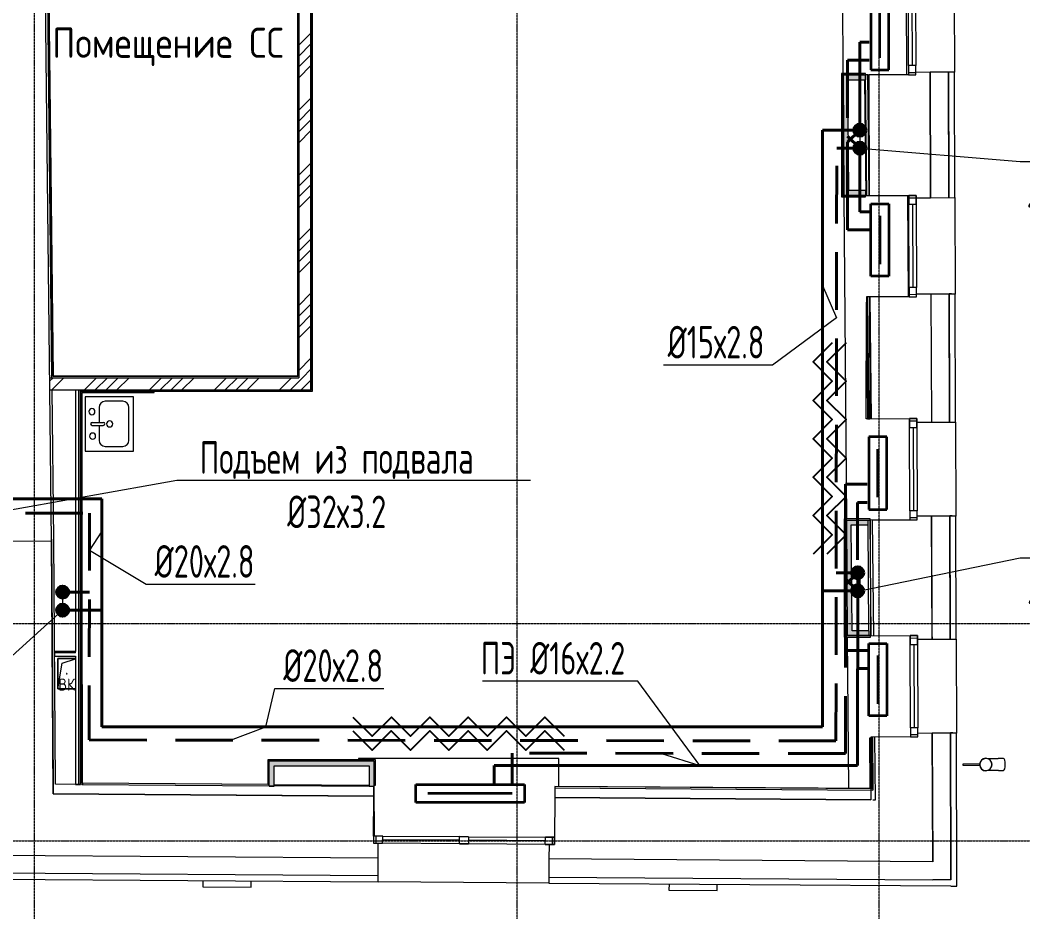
# Model space of a CAD drawing. Header units: millimetres. Extents: x -3929 to 624051, y 52832 to 514950.
# Drawn here: x 214685 to 222996, y 155795 to 163183 of the extents above; entities that cross this region are included whole.
import ezdxf
from ezdxf import colors
from ezdxf.entities.mleader import LeaderData, LeaderLine
from ezdxf.math import Vec2, Vec3

# ---------------------------------------------------------------- set-up
doc = ezdxf.new("R2010")
doc.units = ezdxf.units.MM
for name, pattern in [('ADSK_Линия сетки', [25, 20, -2.5, 0, -2.5]), ('ADSK_Штриховая_ш2 п1', [3, 2, -1]), ('Hidden', [7.14375, 4.7625, -2.38125])]:
    doc.linetypes.add(name, pattern=pattern)
for name, color, linetype, lineweight in [('_ Окна', 7, 'Continuous', 9), ('Аннотация', 7, 'Continuous', 18), ('Марки помещений', 7, 'Continuous', 20), ('Обобщенные модели', 7, 'Continuous', 18), ('ОВ-ИЗОЛЯЦИЯ', 7, 'Continuous', 25), ('ОВ-О-Оборудование', 32, 'Continuous', 35), ('ОВ-ТЕКСТ', 7, 'Continuous', 25), ('Окна', 7, 'Continuous', 9), ('Оси', 253, 'Continuous', 9), ('Перекрытие', 7, 'Continuous', 18), ('Сантехника', 7, 'Continuous', 18), ('Стены внутренние', 7, 'Continuous', 18), ('Стены наружные', 7, 'Continuous', 18), ('Стены несущие', 7, 'Continuous', 30), ('Стены отделка', 7, 'Continuous', 30), ('Стены штриховка', 7, 'Continuous', 9)]:
    doc.layers.add(name, color=color, linetype=linetype, lineweight=lineweight)
doc.layers.add('стояки', color=7, linetype='Continuous')
doc.layers.add('т11.1', color=1, linetype='Continuous', true_color=0xff0000)
doc.layers.add('т21.1', color=5, linetype='Continuous', true_color=0x0000ff)
doc.styles.add('GOST Common_2', font='GOST_Common.ttf', dxfattribs={"width": 0.9, "height": 250})
doc.styles.add('GOST Common_5', font='GOST_Common.ttf', dxfattribs={"width": 0.9, "height": 200})
doc.styles.add('СТИЛЬ', font='simplex.shx', dxfattribs={"width": 0.65})

# ---------------------------------------------------------------- blocks, each defined once
blk = doc.blocks.new('1 этаж')
at = {"layer": 'Стены внутренние', "lineweight": 5}
for points in [[(412288.8, -248444.3), (412290.9, -248444.3), (412283.5, -247486.5), (412243.6, -247486.5), (412250.9, -248444.3), (412287.1, -248444.3)], [(412334.2, -247526.5), (412430.8, -247526.5), (412430.4, -247486.5), (412283.6, -247486.5), (412283.9, -247526.5), (412304.6, -247526.5)], [(412251.2, -248484.3), (412432.1, -248484.3), (412431.9, -248444.3), (412250.9, -248444.3)], [(412278.5, -252091), (412318.5, -252091), (412311.6, -251174.3), (412271.6, -251174.3), (412275.3, -251667.6)], [(412311.9, -251214.3), (412451.9, -251214.3), (412451.6, -251174.3), (412311.6, -251174.3)], [(412278.8, -252131), (412460.1, -252131), (412460.1, -252091), (412278.5, -252091)], [(407529.6, -253375.4), (407529.6, -253171), (407489.6, -253171), (407490.4, -253375.2)], [(407625.7, -253211), (408356.4, -253211), (408356.4, -253171), (407529.6, -253171), (407529.6, -253211)], [(408316.4, -253378.2), (408356.4, -253378.2), (408356.4, -253211), (408316.4, -253211), (408316.4, -253375.2)]]:
    blk.add_hatch(color=253, dxfattribs=at).paths.add_polyline_path(points)
at = {"layer": '_ Окна', "color": 253, "lineweight": 5}
for p, q in [((412814.6, -246721.3), (412816.7, -247409.3)), ((412846.7, -247409.2), (412786.7, -247409.3)), ((412786.7, -247409.3), (412786.9, -247485.3)), ((412786.8, -247465.3), (412846.8, -247465.2)), ((412846.9, -247485.2), (412846.7, -247409.2)), ((412786.9, -247485.3), (412846.9, -247485.2)), ((412789.9, -248484.1), (412849.9, -248483.9)), ((412790.2, -248560.1), (412789.9, -248484.1)), ((412790, -248504.1), (412850, -248503.9)), ((412850.2, -248559.9), (412790.2, -248560.1)), ((412820.2, -248560), (412822.3, -249248)), ((412849.9, -248483.9), (412850.2, -248559.9)), ((412852.3, -249247.9), (412792.3, -249248.1)), ((412792.3, -249248.1), (412792.5, -249324.1)), ((412792.4, -249304.1), (412852.4, -249303.9)), ((412852.5, -249323.9), (412852.3, -249247.9)), ((412792.5, -249324.1), (412852.5, -249323.9)), ((412795.6, -250333.1), (412855.6, -250332.9)), ((412795.8, -250409.1), (412795.6, -250333.1)), ((412795.6, -250353.1), (412855.6, -250352.9)), ((412855.6, -250332.9), (412855.8, -250408.9)), ((412855.8, -250408.9), (412795.8, -250409.1)), ((412825.8, -250409), (412827.9, -251097)), ((412857.9, -251096.9), (412797.9, -251097.1)), ((412797.9, -251097.1), (412798.1, -251173.1)), ((412858.1, -251172.9), (412857.9, -251096.9)), ((412798.1, -251153.1), (412858.1, -251152.9)), ((412798.1, -251173.1), (412858.1, -251172.9)), ((412801, -252130.9), (412861, -252130.7)), ((412801.3, -252206.9), (412801, -252130.9)), ((412861, -252130.7), (412861.3, -252206.7)), ((412801.1, -252150.9), (412861.1, -252150.7)), ((412861.3, -252206.7), (412801.3, -252206.9)), ((412831.3, -252206.8), (412833.4, -252894.8)), ((412863.4, -252894.7), (412803.4, -252894.9)), ((412803.4, -252894.9), (412803.6, -252970.9)), ((412803.5, -252950.9), (412863.5, -252950.7)), ((412863.6, -252970.7), (412863.4, -252894.7)), ((412803.6, -252970.9), (412863.6, -252970.7)), ((408353.2, -253791.2), (408352.8, -253851.2)), ((408429.2, -253791.7), (408353.2, -253791.2)), ((408373.2, -253791.4), (408372.8, -253851.3)), ((408428.8, -253851.7), (408429.2, -253791.7)), ((408352.8, -253851.2), (408428.8, -253851.7)), ((409065, -253826.2), (408429, -253821.7)), ((409064.8, -253856.2), (409065.2, -253796.2)), ((409140.8, -253856.7), (409064.8, -253856.2)), ((409065.2, -253796.2), (409141.2, -253796.7)), ((409141.2, -253796.7), (409140.8, -253856.7)), ((409777, -253831.2), (409141, -253826.7)), ((409776.8, -253861.2), (409777.2, -253801.2)), ((409852.8, -253861.7), (409776.8, -253861.2)), ((409777.2, -253801.2), (409853.2, -253801.7)), ((409833.2, -253801.6), (409832.8, -253861.6)), ((409853.2, -253801.7), (409852.8, -253861.7))]:
    blk.add_line(p, q, dxfattribs=at)
at = {"layer": 'Обобщенные модели', "color": 253, "lineweight": 5}
for p, q in [((405736.5, -252571.7), (405736.5, -252321.7)), ((405736.5, -252321.7), (405884.8, -252321.7)), ((405884.8, -252321.7), (405736.5, -252321.7)), ((405736.5, -252321.7), (405736.5, -252571.7)), ((405736.5, -252571.7), (405774, -252359.2)), ((405774, -252359.2), (405884.8, -252322.3)), ((405884.8, -252571.7), (405736.5, -252571.7)), ((405736.5, -252571.7), (405884.8, -252571.7)), ((413376.1, -253194.5), (413236.9, -253195.5)), ((413236.9, -253195.5), (413237, -253205.5)), ((413237, -253205.5), (413376.2, -253204.5)), ((413439.6, -253149), (413440.9, -253149)), ((413440.9, -253149), (413443.6, -253149)), ((413443.6, -253149), (413446.4, -253148.9)), ((413446.4, -253148.9), (413449.5, -253148.9)), ((413449.5, -253148.9), (413452.8, -253148.9)), ((413452.8, -253148.9), (413456.3, -253148.9)), ((413456.3, -253148.9), (413460, -253148.8)), ((413460, -253148.8), (413463.8, -253148.8)), ((413463.8, -253148.8), (413467.9, -253148.8)), ((413467.9, -253148.8), (413472.1, -253148.7)), ((413472.1, -253148.7), (413476.5, -253148.7)), ((413476.5, -253148.7), (413481, -253148.7)), ((413481, -253148.7), (413485.7, -253148.6)), ((413485.7, -253148.6), (413490.6, -253148.6)), ((413490.6, -253148.6), (413495.6, -253148.6)), ((413495.6, -253148.6), (413500.7, -253148.5)), ((413500.7, -253148.5), (413505.9, -253148.5)), ((413505.9, -253148.5), (413511.2, -253148.4)), ((413511.2, -253148.4), (413516.7, -253148.4)), ((413516.7, -253148.4), (413522.2, -253148.4)), ((413522.2, -253148.4), (413527.9, -253148.3)), ((413527.9, -253148.3), (413530.2, -253148.3)), ((413572.7, -253148), (413530.2, -253148.3)), ((413442.7, -253249), (413440.4, -253249)), ((413445.5, -253248.9), (413442.7, -253249)), ((413448.4, -253248.9), (413445.5, -253248.9)), ((413451.6, -253248.9), (413448.4, -253248.9)), ((413455, -253248.9), (413451.6, -253248.9)), ((413458.6, -253248.8), (413455, -253248.9)), ((413462.3, -253248.8), (413458.6, -253248.8)), ((413466.2, -253248.8), (413462.3, -253248.8)), ((413470.4, -253248.8), (413466.2, -253248.8)), ((413474.7, -253248.7), (413470.4, -253248.8)), ((413479.1, -253248.7), (413474.7, -253248.7)), ((413483.7, -253248.7), (413479.1, -253248.7)), ((413488.5, -253248.6), (413483.7, -253248.7)), ((413493.4, -253248.6), (413488.5, -253248.6)), ((413498.4, -253248.5), (413493.4, -253248.6)), ((413503.6, -253248.5), (413498.4, -253248.5)), ((413508.9, -253248.5), (413503.6, -253248.5)), ((413514.3, -253248.4), (413508.9, -253248.5)), ((413519.8, -253248.4), (413514.3, -253248.4)), ((413525.3, -253248.3), (413519.8, -253248.4)), ((413531, -253248.3), (413525.3, -253248.3)), ((413531, -253248.3), (413573.5, -253248))]:
    blk.add_line(p, q, dxfattribs=at)
for centre, radius, start, end in [((405811.5, -252446.7), 2.5, 0, 180), ((405811.5, -252446.7), 2.5, 180, 0), ((405811.5, -252446.7), 2.5, 60, 165), ((405811.5, -252446.7), 2.5, 195, 270), ((405811.5, -252446.7), 2.5, 300, 0), ((413427, -253199.1), 52, 0.43484, 180.43484), ((413427, -253199.1), 52, 180.43484, 0.43484), ((413427, -253199.1), 50, 0.43484, 180.43484), ((413427, -253199.1), 50, 180.43484, 0.43484)]:
    blk.add_arc(centre, radius, start, end, dxfattribs=at)
for start_param, end_param in [(4.712389, 6.283185), (3.141593, 4.712389)]:
    blk.add_ellipse((413573.1, -253198), major_axis=(-0.4, 50), ratio=0.309017, start_param=start_param, end_param=end_param, dxfattribs=at)
at = {"layer": 'Окна', "color": 253, "lineweight": 5}
for p, q in [((412786.7, -247409.3), (412784.6, -246721.3)), ((412844.6, -246721.2), (412846.7, -247409.2)), ((412786.7, -247409.3), (412786.9, -247485.3)), ((412846.9, -247485.2), (412846.7, -247409.2)), ((412786.9, -247485.3), (412846.9, -247485.2)), ((412849.9, -248483.9), (412789.9, -248484.1)), ((412789.9, -248484.1), (412790.2, -248560.1)), ((412792.3, -249248.1), (412790.2, -248560.1)), ((412850.2, -248559.9), (412849.9, -248483.9)), ((412850.2, -248559.9), (412852.3, -249247.9)), ((412792.3, -249248.1), (412792.5, -249324.1)), ((412852.5, -249323.9), (412852.3, -249247.9)), ((412792.5, -249324.1), (412852.5, -249323.9)), ((412855.6, -250332.9), (412795.6, -250333.1)), ((412795.6, -250333.1), (412795.8, -250409.1)), ((412855.8, -250408.9), (412855.6, -250332.9)), ((412797.9, -251097.1), (412795.8, -250409.1)), ((412855.8, -250408.9), (412857.9, -251096.9)), ((412797.9, -251097.1), (412798.1, -251173.1)), ((412858.1, -251172.9), (412857.9, -251096.9)), ((412798.1, -251173.1), (412858.1, -251172.9)), ((412861, -252130.7), (412801, -252130.9)), ((412801, -252130.9), (412801.3, -252206.9)), ((412861.3, -252206.7), (412861, -252130.7)), ((412803.4, -252894.9), (412801.3, -252206.9)), ((412861.3, -252206.7), (412863.4, -252894.7)), ((412803.4, -252894.9), (412803.6, -252970.9)), ((412863.6, -252970.7), (412863.4, -252894.7)), ((412803.6, -252970.9), (412863.6, -252970.7)), ((408353.2, -253791.2), (408352.8, -253851.2)), ((408429.2, -253791.7), (408353.2, -253791.2)), ((408429.2, -253791.7), (409065.2, -253796.2)), ((408352.8, -253851.2), (408428.8, -253851.7)), ((409064.8, -253856.2), (408428.8, -253851.7)), ((409064.8, -253856.2), (409140.8, -253856.7)), ((409141.2, -253796.7), (409065.2, -253796.2)), ((409776.8, -253861.2), (409140.8, -253856.7)), ((409141.2, -253796.7), (409777.2, -253801.2)), ((409776.8, -253861.2), (409852.8, -253861.7)), ((409853.2, -253801.7), (409777.2, -253801.2)), ((409852.8, -253861.7), (409853.2, -253801.7))]:
    blk.add_line(p, q, dxfattribs=at)
at = {"layer": 'Оси', "color": 253, "linetype": 'ADSK_Линия сетки', "lineweight": 5}
for p, q in [((409544.4, -258178.1), (409544.4, -209603.6)), ((412544.4, -258178.1), (412544.4, -209603.6)), ((405544.4, -258178.1), (405544.4, -232060.3)), ((353580.1, -252031.6), (419809.8, -252031.6)), ((353580.1, -253831.6), (419699.7, -253831.6))]:
    blk.add_line(p, q, dxfattribs=at)
at = {"layer": 'Перекрытие', "color": 253, "lineweight": 5}
for p, q in [((412237, -246613.6), (412243.5, -247474.5)), ((412773.6, -247484), (412767.2, -246645.4)), ((412436.2, -248484.3), (412424.1, -247526.5)), ((412450.4, -247486.4), (412773.6, -247484)), ((412251.3, -248496.2), (412271.5, -251162.3)), ((412787.5, -249321.7), (412781.2, -248484.1)), ((412435.2, -250334.4), (412437.7, -249369.9)), ((412437.8, -249324.3), (412787.5, -249321.7)), ((412478, -250334.1), (412435.2, -250334.4)), ((412795.8, -250409.1), (412795.2, -250333.1)), ((412451.9, -251174.3), (412456.3, -251174.3)), ((412458.5, -252091), (412451.9, -251214.3)), ((412488.2, -251174), (412798.1, -251171.7)), ((412278.9, -252142.8), (412288.5, -253396.8)), ((412465.3, -252978.6), (412473.6, -252978.5)), ((412468.5, -253398), (412465.3, -252978.6)), ((409888.9, -253149), (408228.9, -253149)), ((408228.9, -253149), (408228.9, -253159)), ((409888.9, -253380), (409888.9, -253149)), ((407529.6, -253363.4), (408316.4, -253368.9)), ((408356.1, -253381.2), (408359.2, -253791.3)), ((409777.2, -253801.2), (409853.2, -253801.2))]:
    blk.add_line(p, q, dxfattribs=at)
at = {"layer": 'Сантехника', "color": 253, "lineweight": 5}
for p, q in [((405964.7, -250152.1), (405964.7, -250602.1)), ((406364.7, -250152.1), (405964.7, -250152.1)), ((406364.7, -250152.1), (405964.7, -250152.1)), ((405964.7, -250152.1), (405964.7, -250602.1)), ((406275.8, -250190.2), (406129.8, -250190.2)), ((406364.7, -250602.1), (406364.7, -250152.1)), ((406364.7, -250602.1), (406364.7, -250152.1)), ((406079, -250241), (406079, -250364.4)), ((406326.6, -250513.2), (406326.6, -250241)), ((406021.9, -250364.4), (406113.9, -250364.4)), ((406021.9, -250389.8), (406113.9, -250389.8)), ((406079, -250389.8), (406079, -250513.2)), ((405964.7, -250602.1), (406364.7, -250602.1)), ((405964.7, -250602.1), (406364.7, -250602.1)), ((406129.8, -250564), (406275.8, -250564))]:
    blk.add_line(p, q, dxfattribs=at)
for centre, radius, start, end in [((406129.8, -250241), 50.8, 90, 180), ((406275.8, -250241), 50.8, 0, 90), ((406019.7, -250275.5), 25.4, 90, 270), ((406019.7, -250275.5), 25.4, 270, 90), ((406021.9, -250377.1), 12.7, 90, 270), ((406113.9, -250377.1), 12.7, 270, 90), ((406167.1, -250377.1), 25.4, 90, 270), ((406167.1, -250377.1), 25.4, 270, 90), ((406024.9, -250478.7), 25.4, 90, 270), ((406024.9, -250478.7), 25.4, 270, 90), ((406129.8, -250513.2), 50.8, 180, 270), ((406275.8, -250513.2), 50.8, 270, 0)]:
    blk.add_arc(centre, radius, start, end, dxfattribs=at)
at = {"layer": 'Стены внутренние', "color": 253, "linetype": 'Continuous', "lineweight": 5}
for p, q in [((407734.8, -247239.9), (407834.8, -247139.9)), ((407734.8, -247329.7), (407834.8, -247229.7)), ((407734.8, -247419.5), (407834.8, -247319.5)), ((407734.8, -247509.3), (407834.8, -247409.3)), ((407734.8, -247778.7), (407834.8, -247678.7)), ((407734.8, -247868.5), (407834.8, -247768.5)), ((407734.8, -247958.3), (407834.8, -247858.3)), ((407734.8, -248048.1), (407834.8, -247948.1)), ((407734.8, -248317.5), (407834.8, -248217.5)), ((407734.8, -248407.4), (407834.8, -248307.4)), ((407734.8, -248497.2), (407834.8, -248397.2)), ((407734.8, -248587), (407834.8, -248487)), ((407734.8, -248856.4), (407834.8, -248756.4)), ((407734.8, -248946.2), (407834.8, -248846.2)), ((407734.8, -249036), (407834.8, -248936)), ((407734.8, -249125.8), (407834.8, -249025.8)), ((407734.8, -249395.2), (407834.8, -249295.2)), ((407734.8, -249485), (407834.8, -249385)), ((407734.8, -249574.8), (407834.8, -249474.8)), ((407734.8, -249664.6), (407834.8, -249564.6)), ((407734.8, -249934), (407834.8, -249834)), ((407764.1, -249994.5), (407834.8, -249923.8)), ((405669.1, -250024), (405698.6, -249994.5)), ((405688.4, -250094.5), (405788.4, -249994.5)), ((405957.8, -250094.5), (406057.8, -249994.5)), ((406047.6, -250094.5), (406147.6, -249994.5)), ((406137.4, -250094.5), (406237.4, -249994.5)), ((406227.2, -250094.5), (406327.2, -249994.5)), ((406496.6, -250094.5), (406596.6, -249994.5)), ((406586.4, -250094.5), (406686.4, -249994.5)), ((406676.3, -250094.5), (406776.3, -249994.5)), ((406766.1, -250094.5), (406866.1, -249994.5)), ((407035.5, -250094.5), (407135.5, -249994.5)), ((407125.3, -250094.5), (407225.3, -249994.5)), ((407215.1, -250094.5), (407315.1, -249994.5)), ((407304.9, -250094.5), (407404.9, -249994.5)), ((407574.3, -250094.5), (407674.3, -249994.5)), ((407664.1, -250094.5), (407764.1, -249994.5)), ((407753.9, -250094.5), (407834.8, -250013.6))]:
    blk.add_line(p, q, dxfattribs=at)
at = {"layer": 'Стены наружные', "color": 253, "lineweight": 5}
for p, q in [((413164.4, -246664.2), (413166.8, -247464.2)), ((413116.8, -247464.3), (413116.8, -247461.7)), ((413116.8, -247461.7), (413136.8, -247461.7)), ((413136.8, -247461.7), (413136.8, -247464.3)), ((413170, -248502.9), (413172.4, -249302.9)), ((413122.4, -249303.1), (413122.4, -249299.7)), ((413142.4, -249299.7), (413122.4, -249299.7)), ((413142.4, -249299.7), (413142.4, -249303)), ((413175.7, -250361.9), (413178, -251141.9)), ((413148, -251139), (413128, -251139.1)), ((413128, -251142.1), (413128, -251139.1)), ((413148, -251139), (413148, -251142)), ((413181.1, -252159.7), (413183.5, -252939.7)), ((413153.5, -252936.1), (413133.5, -252936.2)), ((413133.5, -252939.8), (413133.5, -252936.2)), ((413153.5, -252936.1), (413153.5, -252939.8)), ((409805.5, -254181.4), (408390.6, -254171.5))]:
    blk.add_line(p, q, dxfattribs=at)
at = {"layer": 'Стены несущие', "color": 253, "lineweight": 5}
for p, q in [((405683.8, -251348.4), (405611.6, -244832)), ((407834.8, -250094.5), (407834.8, -245334.6)), ((412966.8, -247464.8), (412846.8, -247465.2)), ((412970, -248503.6), (412966.8, -247464.8)), ((412966.8, -247464.8), (412970, -248503.6)), ((412786.9, -247485.3), (412456.9, -247486.3)), ((412456.9, -247486.3), (412459.9, -248485.1)), ((412459.9, -248485.1), (412789.9, -248484.1)), ((412850, -248503.9), (412970, -248503.6)), ((412972.4, -249303.6), (412852.4, -249303.9)), ((412972.4, -249303.6), (412975.7, -250362.5)), ((412792.5, -249324.1), (412462.5, -249325.1)), ((412462.5, -249325.1), (412465.6, -250334.1)), ((405669.9, -250094.5), (407834.8, -250094.5)), ((412465.6, -250334.1), (412795.6, -250333.1)), ((412855.7, -250362.9), (412975.7, -250362.5)), ((412798.1, -251173.1), (412468.1, -251174.1)), ((412468.1, -251174.1), (412471.1, -252131.9)), ((412978, -251142.5), (412858, -251142.9)), ((412981.1, -252160.3), (412978, -251142.5)), ((412978, -251142.5), (412981, -252115.2)), ((405699.7, -253442.6), (405683.8, -251348.4)), ((412471.1, -252131.9), (412801, -252130.9)), ((412861.1, -252160.7), (412981.1, -252160.3)), ((412983.5, -252940.3), (412863.5, -252940.7)), ((412986.8, -254003.7), (412983.5, -252940.3)), ((412983.5, -252940.3), (412985.2, -253493.6)), ((412803.6, -252970.9), (412473.6, -252971.9)), ((412473.6, -252971.9), (412475.2, -253490.1)), ((408355.5, -253461.2), (405699.7, -253442.6)), ((405699.7, -253442.6), (408354.5, -253461.2)), ((408353.2, -253791.2), (408355.5, -253461.2)), ((409855.5, -253471.7), (409853.2, -253801.7)), ((412475.2, -253490.1), (409855.5, -253471.7)), ((409855.5, -253471.7), (412475.2, -253490.1)), ((408351.8, -253851.2), (408352.8, -253851.2)), ((408392, -253971.5), (408392.8, -253851.5)), ((409807.8, -253861.4), (409806.9, -253981.4)), ((405193.5, -253949.1), (408392, -253971.5)), ((412986.8, -254003.7), (409806.9, -253981.4))]:
    blk.add_line(p, q, dxfattribs=at)
at = {"layer": 'Стены отделка', "color": 253, "lineweight": 5}
for p, q in [((405688.8, -249994.5), (405637.2, -245334.6)), ((407722.8, -245346.6), (407722.8, -249982.5)), ((407734.8, -245334.6), (407734.8, -249994.5)), ((407846.8, -250104.5), (407846.8, -245346.6)), ((405700.7, -249982.5), (405653.6, -245738.7)), ((412231.1, -247476.5), (412231.1, -248494.3)), ((412430.2, -247474.5), (412233.1, -247474.5)), ((412430.4, -247486.5), (412430.2, -247474.5)), ((413166.8, -247464.2), (412966.8, -247464.8)), ((413170, -248502.9), (413166.8, -247464.2)), ((412243.1, -248484.3), (412243.1, -247486.5)), ((412243.1, -247486.5), (412432.1, -247486.5)), ((412243.6, -247486.5), (412251.2, -248484.3)), ((412290.9, -248444.3), (412283.9, -247526.5)), ((412283.9, -247526.5), (412432.1, -247526.5)), ((412450.4, -247486.4), (412430.4, -247486.4)), ((412440.6, -248485.2), (412430.4, -247486.4)), ((412432.1, -247526.5), (412432.1, -247486.5)), ((412460.6, -248485.1), (412450.4, -247486.4)), ((412432.1, -248444.3), (412290.9, -248444.3)), ((412432.1, -248484.3), (412432.1, -248444.3)), ((413119.8, -248444.7), (413120, -248503.1)), ((412233.1, -248496.3), (412428.7, -248496.3)), ((412440.6, -248484.3), (412243.1, -248484.3)), ((412428.6, -248485.2), (412459.9, -248485.1)), ((412428.7, -248496.3), (412428.6, -248485.2)), ((412970, -248503.6), (413170, -248502.9)), ((413172.4, -249302.9), (412972.4, -249303.6)), ((413175.7, -250361.9), (413172.4, -249302.9)), ((412462.5, -249325.1), (412437.2, -249325.2)), ((412437.2, -249325.2), (412447.6, -250334.2)), ((412479.6, -250334.1), (412469.2, -249325.1)), ((405668.8, -249994.5), (407734.8, -249994.5)), ((407722.8, -249982.5), (405700.7, -249982.5)), ((405703.6, -251331.4), (405689.9, -250094.5)), ((405884.8, -250119.5), (405884.8, -252261.7)), ((405924.8, -253364.2), (405924.8, -250104.5)), ((405926.5, -250106.5), (405926.5, -253364.2)), ((405926.5, -250106.5), (407844.8, -250106.5)), ((405938.5, -252537.1), (405938.5, -250118.5)), ((405938.5, -250118.5), (406536.5, -250118.5)), ((412459.6, -250334.1), (412458.8, -250251.7)), ((413125.4, -250279.7), (413125.7, -250362.1)), ((412447.6, -250334.2), (412465.6, -250334.1)), ((412975.7, -250362.5), (413175.7, -250361.9)), ((412975.7, -250362.5), (412975.7, -250362.5)), ((412254.1, -251164.3), (412254.1, -252141)), ((412468.1, -251162.3), (412256.1, -251162.3)), ((412266.1, -252131), (412266.1, -251174.3)), ((412266.1, -251174.3), (412468.2, -251174.3)), ((412271.6, -251174.3), (412278.8, -252131)), ((412318.5, -252091), (412311.9, -251214.3)), ((412311.9, -251214.3), (412451.9, -251214.3)), ((412451.9, -251214.3), (412451.9, -251174.3)), ((412468.2, -251174.3), (412468.1, -251162.3)), ((412478.1, -252131.8), (412468.2, -251174.1)), ((412498.1, -252131.8), (412488.2, -251174)), ((413178, -251141.9), (412978, -251142.5)), ((413181.1, -252159.7), (413178, -251141.9)), ((405683.7, -251331.6), (405699.1, -253362.6)), ((405719.1, -253362.8), (405703.7, -251331.4)), ((412478.1, -252131), (412266.1, -252131)), ((412460.1, -252091), (412318.5, -252091)), ((412460.1, -252131), (412460.1, -252091)), ((412466.1, -252131), (412466.1, -252131.9)), ((412466.1, -252131.9), (412471.1, -252131.9)), ((412471.1, -252143), (412471.1, -252131.9)), ((412981, -252115.2), (412981.1, -252160.3)), ((413131, -252114.7), (413131.1, -252159.8)), ((412256.1, -252143), (412471.1, -252143)), ((412981.1, -252160.3), (413181.1, -252159.7)), ((405884.8, -252261.7), (405711, -252261.7)), ((405711, -252261.7), (405711, -252301.7)), ((405711, -252301.7), (405884.8, -252301.7)), ((405884.8, -252301.7), (405884.8, -253364.2)), ((405942.4, -252537.1), (405938.5, -252537.1)), ((405942.4, -253352.3), (405942.4, -252537.1)), ((413183.5, -252939.7), (412983.5, -252940.3)), ((413187.4, -254206.3), (413183.5, -252939.7)), ((412474.7, -252971.9), (412479.1, -253398.1)), ((412512, -253490.7), (412506.7, -252971.8)), ((407477.6, -253161), (407477.6, -253363.1)), ((408366.4, -253159), (407479.6, -253159)), ((408356.4, -253171), (407489.6, -253171)), ((407489.6, -253378.2), (407489.6, -253171)), ((407529.6, -253211), (408316.4, -253211)), ((407529.6, -253378.2), (407529.6, -253211)), ((408316.4, -253211), (408316.4, -253378.2)), ((408356.4, -253171), (408356.4, -253378.2)), ((408368.4, -253369.3), (408368.4, -253161)), ((405699.5, -253362.6), (405699, -253442.6)), ((405699.1, -253362.6), (405699.5, -253362.6)), ((405936.5, -253364.3), (405719.1, -253362.8)), ((405884.8, -253364.2), (405924.8, -253364.2)), ((407477.6, -253363.1), (405942.4, -253352.3)), ((408356.1, -253381.2), (407489.6, -253375.2)), ((407489.6, -253378.2), (407529.6, -253378.2)), ((408316.4, -253378.2), (408356.4, -253378.2)), ((408356.4, -253369.2), (408368.4, -253369.3)), ((409856.1, -253379.7), (409855.5, -253471.7)), ((412474.9, -253398.1), (409856.1, -253379.7)), ((405699, -253442.6), (405699.7, -253442.6)), ((408354.5, -253461.2), (408355.5, -253461.2)), ((408355.5, -253461.2), (408356.1, -253381.2)), ((409856, -253391.7), (412491.2, -253410.2)), ((412479.1, -253398.1), (412491.1, -253398.2)), ((412491.1, -253398.2), (412491.2, -253410.2)), ((412492, -253490.2), (412492, -253490.9)), ((412492, -253490.9), (412512, -253490.7)), ((412985.2, -253493.6), (412986.8, -254003.7)), ((408390.6, -254171.5), (408392, -253971.5)), ((409806.9, -253981.4), (409805.5, -254181.4)), ((408390.9, -254121.5), (408389.9, -254121.5)), ((404994.2, -254147.7), (408390.6, -254171.5)), ((406940.2, -254161.3), (406939.8, -254211.3)), ((406939.8, -254211.3), (407339.8, -254214.1)), ((407339.8, -254214.1), (407340.1, -254164.1)), ((409805.5, -254181.4), (413137.4, -254204.7)), ((410801.8, -254188.4), (410801.5, -254238.4)), ((411201.5, -254241.2), (411201.8, -254191.2)), ((413137.2, -254154.7), (412987.2, -254153.7)), ((413137.2, -254154.7), (413137.2, -254154.7)), ((413137.4, -254204.7), (413137.4, -254206.4)), ((413137.4, -254206.4), (413187.4, -254206.3)), ((410801.5, -254238.4), (411201.5, -254241.2))]:
    blk.add_line(p, q, dxfattribs=at)
at = {"layer": 'Стены штриховка', "color": 253, "lineweight": 5}
for p, q in [((407724.8, -245344.6), (407724.8, -249984.5)), ((407844.8, -250106.5), (407844.8, -245344.6)), ((405698.7, -249984.5), (405651.6, -245736.7)), ((412233.1, -247474.5), (412231.1, -247474.5)), ((412231.1, -247474.5), (412231.1, -247476.5)), ((412420.3, -247476.5), (412231.1, -247476.5)), ((412233.1, -247474.5), (412233.1, -248496.3)), ((412420.2, -247474.5), (412420.3, -247476.5)), ((413120, -248503.1), (413116.8, -247464.3)), ((413116.8, -247464.3), (413119.8, -248444.7)), ((412231.1, -248494.3), (412428.7, -248494.3)), ((412231.1, -248494.3), (412231.1, -248496.3)), ((412231.1, -248496.3), (412233.1, -248496.3)), ((413125.7, -250362.1), (413122.4, -249303.1)), ((413122.4, -249303.1), (413125.4, -250279.7)), ((412439.2, -249325.2), (412449.6, -250334.1)), ((412458.8, -250251.7), (412449.2, -249325.1)), ((407724.8, -249984.5), (405698.7, -249984.5)), ((405884.8, -250094.5), (405884.8, -250119.5)), ((405911.8, -253364.2), (405911.8, -250094.5)), ((405924.8, -250104.5), (407846.8, -250104.5)), ((405936.5, -252537.1), (405936.5, -250116.5)), ((405936.5, -250116.5), (406536.5, -250116.5)), ((406536.5, -250118.5), (406536.5, -250106.5)), ((407844.8, -250106.5), (407846.8, -250106.5)), ((407846.8, -250106.5), (407846.8, -250104.5)), ((412256.1, -251162.3), (412254.1, -251162.3)), ((412254.1, -251162.3), (412254.1, -251164.3)), ((412458.1, -251164.3), (412254.1, -251164.3)), ((412256.1, -251162.3), (412256.1, -252143)), ((412458.1, -251162.3), (412458.1, -251164.3)), ((413131.1, -252159.8), (413128, -251142.1)), ((413128, -251142.1), (413131, -252114.7)), ((405683.8, -251348.4), (405303.8, -251352.6)), ((412468.1, -252131), (412468.1, -252131.9)), ((412254.1, -252141), (412471.1, -252141)), ((412254.1, -252141), (412254.1, -252143)), ((412254.1, -252143), (412256.1, -252143)), ((405884.8, -252274.7), (405711, -252274.7)), ((405884.8, -252274.7), (405884.8, -252261.7)), ((405926.5, -252537.1), (405938.5, -252537.1)), ((405935.5, -252537.1), (405935.5, -253352.3)), ((413137.2, -254154.7), (413133.5, -252939.8)), ((413133.5, -252939.8), (413137.2, -254154.7)), ((412476.7, -252971.8), (412481.1, -253398.1)), ((412486.7, -252971.8), (412491.1, -253398.2)), ((407479.6, -253159), (407477.6, -253159)), ((407477.6, -253159), (407477.6, -253161)), ((408368.4, -253161), (407477.6, -253161)), ((407479.6, -253159), (407479.6, -253365.1)), ((408366.4, -253369.3), (408366.4, -253159)), ((408368.4, -253159), (408366.4, -253159)), ((408368.4, -253161), (408368.4, -253159)), ((405936.5, -253364.3), (407489.6, -253375.2)), ((405942.4, -253352.3), (405942.4, -253364.3)), ((407479.6, -253365.1), (405942.4, -253354.3)), ((412474.9, -253400.1), (409856.1, -253381.7)), ((408389.9, -254121.5), (405044.6, -254098.1)), ((409805.9, -254131.4), (412987.2, -254153.7))]:
    blk.add_line(p, q, dxfattribs=at)
at = {"layer": 'Аннотация', "color": 253, "lineweight": 5, "style": 'GOST Common_5', "width": 0.9}
blk.add_text('ВК', height=100, dxfattribs=at).set_placement((405741.3, -252586.4))
at = {"layer": 'Марки помещений', "color": 253, "lineweight": 5, "style": 'GOST Common_2', "width": 0.9}
blk.add_text('Помещение СС', height=250, dxfattribs=at).set_placement((405691.9, -247345.1))
blk = doc.blocks.new('*U2877')
at = {"layer": 'ОВ-О-Оборудование', "color": 32, "ltscale": 0.1, "true_color": 0xcd6928}
for p, q in [((300, 75), (-300, 75)), ((-300, 75), (-300, -75)), ((-200, 0), (200, 0)), ((300, -75), (300, 75)), ((-300, -75), (300, -75))]:
    blk.add_line(p, q, dxfattribs=at)
blk = doc.blocks.new('*U2937')
at = {"layer": 'ОВ-О-Оборудование', "color": 32, "ltscale": 0.1, "true_color": 0xcd6928}
for p, q in [((450, 75), (-450, 75)), ((-450, 75), (-450, -75)), ((-350, 0), (350, 0)), ((450, -75), (450, 75)), ((-450, -75), (450, -75))]:
    blk.add_line(p, q, dxfattribs=at)

msp = doc.modelspace()

# ---------------------------------------------------------------- hatches: boundary and pattern name
at = {"layer": 'т11.1', "lineweight": 40}
h = msp.add_hatch(color=256, dxfattribs=at)
h.dxf.hatch_style = 1
h.paths.add_polyline_path([(221693.719, 162271.859, 1), (221593.719, 162271.859, 1)])
h = msp.add_hatch(color=256, dxfattribs=at)
h.dxf.hatch_style = 1
h.paths.add_polyline_path([(221676.171, 158454.98, 1), (221576.171, 158454.98, 1)])
h = msp.add_hatch(color=256, dxfattribs=at)
h.dxf.hatch_style = 1
h.paths.add_polyline_path([(215088.285, 158294.945, 1), (214988.285, 158294.945, 1)])
at = {"layer": 'т21.1', "lineweight": 40, "ltscale": 50}
h = msp.add_hatch(color=256, dxfattribs=at)
h.dxf.hatch_style = 1
h.paths.add_polyline_path([(221693.719, 162121.859, 1), (221593.719, 162121.859, 1)])
h = msp.add_hatch(color=256, dxfattribs=at)
h.dxf.hatch_style = 1
h.paths.add_polyline_path([(221676.171, 158604.98, 1), (221576.171, 158604.98, 1)])
at = {"layer": 'т21.1', "linetype": 'ADSK_Штриховая_ш2 п1', "lineweight": 40, "ltscale": 50}
h = msp.add_hatch(color=256, dxfattribs=at)
h.dxf.hatch_style = 1
h.paths.add_polyline_path([(215088.285, 158444.945, 1), (214988.285, 158444.945, 1)])

# ---------------------------------------------------------------- linework, layer by layer
at = {"layer": 'ОВ-ИЗОЛЯЦИЯ', "color": 7, "linetype": 'ByBlock'}
for points in [[(221415.199, 160510.241), (221256.1, 160351.142), (221415.199, 160192.043), (221256.1, 160032.944), (221415.199, 159873.845), (221256.1, 159714.746), (221415.199, 159555.647), (221256.1, 159396.548), (221415.199, 159237.449), (221256.1, 159078.35), (221415.199, 158919.251), (221256.1, 158760.152)], [(221530.14, 160510.093), (221371.041, 160350.993), (221530.14, 160191.894), (221371.041, 160032.795), (221530.14, 159873.696), (221371.041, 159714.597), (221530.14, 159555.498), (221371.041, 159396.399), (221530.14, 159237.3), (221371.041, 159078.201), (221530.14, 158919.102), (221371.041, 158760.003)], [(217443.853, 157409.615), (217602.952, 157250.516), (217762.051, 157409.615), (217921.15, 157250.516), (218080.249, 157409.615), (218239.348, 157250.516), (218398.447, 157409.615), (218557.546, 157250.516), (218716.645, 157409.615), (218875.745, 157250.516), (219034.844, 157409.615), (219193.943, 157250.516)], [(217443.705, 157294.674), (217602.804, 157135.575), (217761.903, 157294.674), (217921.002, 157135.575), (218080.101, 157294.674), (218239.2, 157135.575), (218398.299, 157294.674), (218557.398, 157135.575), (218716.497, 157294.674), (218875.596, 157135.575), (219034.695, 157294.674), (219193.794, 157135.575)]]:
    msp.add_lwpolyline(points, dxfattribs=at)
at = {"layer": 'т11.1', "lineweight": 40}
for p, q in [((221722.771, 163000.984), (221643.11, 163000.984)), ((221643.11, 163000.984), (221643.719, 162271.859)), ((221643.719, 162271.859), (221334.293, 162271.859)), ((221334.293, 157330.065), (221334.293, 162271.859)), ((221643.719, 162271.859), (221542.722, 162170.862)), ((221542.722, 161444.723), (221542.722, 162170.862)), ((221722.771, 161444.723), (221542.722, 161444.723)), ((221705.223, 159338.062), (221525.174, 159338.062)), ((221525.174, 159338.062), (221525.174, 158555.977)), ((200292.114, 159218.363), (215362.974, 159218.363)), ((215362.974, 159218.363), (215362.974, 157330.065)), ((221624.877, 157009.54), (221626.145, 158615.167)), ((221626.171, 158454.98), (221525.174, 158555.977)), ((221626.137, 158454.945), (221334.293, 158454.945)), ((215038.285, 158294.945), (215362.974, 158294.945)), ((221705.223, 157811.848), (221625.687, 157811.848)), ((215362.974, 157330.065), (221334.293, 157330.065)), ((218613.991, 156863.459), (218613.991, 157009.54)), ((221624.877, 157009.54), (218613.991, 157009.54))]:
    msp.add_line(p, q, dxfattribs=at)
for centre in [(221643.719, 162271.859), (221626.171, 158454.98), (215038.285, 158294.945)]:
    msp.add_circle(centre, 50, dxfattribs=at)
at = {"layer": 'т21.1', "linetype": 'Hidden', "lineweight": 40, "ltscale": 100}
for p, q in [((221722.771, 162850.984), (221542.722, 162850.984)), ((221542.722, 162850.984), (221542.722, 162222.857)), ((221643.719, 162121.859), (221542.722, 162222.857)), ((221446.424, 157212.109), (221452.773, 162121.859)), ((221643.719, 162121.859), (221452.773, 162121.859)), ((221643.244, 161594.803), (221643.693, 162121.885)), ((221722.771, 161594.803), (221643.244, 161594.803)), ((221705.223, 159188.062), (221625.692, 159188.062)), ((221625.692, 159188.062), (221626.171, 158604.98)), ((200442.114, 159118.012), (215260.904, 159098.849)), ((215260.904, 159098.849), (215258.474, 157220.111)), ((221626.137, 158604.945), (221448.225, 158604.945)), ((221626.171, 158604.98), (221525.174, 158503.982)), ((221525.174, 157106.687), (221525.174, 158503.982)), ((215038.285, 158444.945), (215260.058, 158444.658)), ((221705.223, 157961.848), (221525.174, 157961.848)), ((215258.474, 157220.111), (221446.424, 157212.109)), ((218763.991, 156863.459), (218763.991, 157110.409)), ((221525.174, 157106.687), (218763.991, 157110.409))]:
    msp.add_line(p, q, dxfattribs=at)
at = {"layer": 'т21.1', "lineweight": 40, "ltscale": 50}
for centre in [(221643.719, 162121.859), (221626.171, 158604.98), (215038.285, 158444.945)]:
    msp.add_circle(centre, 50, dxfattribs=at)

# ---------------------------------------------------------------- block references
at = {"layer": 'ОВ-О-Оборудование', "ltscale": 10, "rotation": 90.00000000000001}
for p in [(221810.666, 163071.111), (221793.118, 159429.924)]:
    msp.add_blockref('*U2877', p, dxfattribs=at)
at = {"layer": 'ОВ-О-Оборудование', "ltscale": 10, "xscale": -1, "rotation": 90}
for p in [(221810.666, 161361.23), (221793.118, 157720.044)]:
    msp.add_blockref('*U2877', p, dxfattribs=at)
at = {"layer": 'ОВ-О-Оборудование', "ltscale": 10, "xscale": -1}
msp.add_blockref('*U2937', (218414.386, 156776.787), dxfattribs=at)
at = {"layer": 'стояки', "color": 5, "lineweight": 40}
msp.add_blockref('1 этаж', (-190738.98, 410215.433), dxfattribs=at)

# ---------------------------------------------------------------- leaders
at = {"layer": 'ОВ-ТЕКСТ', "color": 7}
ml = msp.add_multileader_mtext('Standard', dxfattribs=at)
ml.set_content('\\A1;Ст. 20^J%%C15х2.8 ', color=7, style='СТИЛЬ')
ml.set_leader_properties(color=7, lineweight=18)
ml.build(insert=Vec2(0, 0))
ml.multileader.update_dxf_attribs({"text_left_attachment_type": 6, "text_right_attachment_type": 6, "dogleg_length": 0.36, "arrow_head_size": 0.126})
ctx = ml.context
ctx.base_point, ctx.char_height, ctx.arrow_head_size, ctx.landing_gap_size, ctx.plane_origin = Vec3(222972.399, 162012.279), 270, 0.126, 0.063, Vec3(229795.468, 157697.108)
ctx.left_attachment, ctx.right_attachment, ctx.text_align_type = 6, 6, 1
notes = []
notes.append((ctx, [(0, (1, 1, 0), (222972.147, 162012.279), (1, 0), 0.252, [(0, [(221643.719, 162234.776), (221643.719, 162121.59)], 0, [])])]))
ctx.mtext.insert, ctx.mtext.width, ctx.mtext.alignment, ctx.mtext.flow_direction = Vec3(223440.462, 162336.279), 1404.14984, 2, 5
ml = msp.add_multileader_mtext('Standard', dxfattribs=at)
ml.set_content('\\A1;%%C15х2.8', color=7, style='СТИЛЬ')
ml.set_leader_properties(color=7, lineweight=18)
ml.build(insert=Vec2(0, 0))
ml.multileader.update_dxf_attribs({"text_left_attachment_type": 6, "text_right_attachment_type": 6, "dogleg_length": 0.36, "arrow_head_size": 0.126})
ctx = ml.context
ctx.base_point, ctx.char_height, ctx.arrow_head_size, ctx.landing_gap_size, ctx.plane_origin = Vec3(219984.731, 160326.066), 270, 0.126, 0.063, Vec3(221870.186, 159629.513)
ctx.left_attachment, ctx.right_attachment, ctx.text_align_type = 6, 6, 1
notes.append((ctx, [(1, (1, 1, 0), (220921.109, 160326.066), (-1, 0), 0.252, [(1, [(221334.293, 160985.157), (221450.957, 160717.507)], 0, [])])]))
ctx.mtext.insert, ctx.mtext.width, ctx.mtext.alignment, ctx.mtext.flow_direction = Vec3(220452.794, 160650.066), 1404.14984, 2, 5
ml = msp.add_multileader_mtext('Standard', dxfattribs=at)
ml.set_content('\\A1;Подъем из подвала %%C32х3.2 ', color=7, style='СТИЛЬ')
ml.set_leader_properties(color=7, lineweight=18)
ml.build(insert=Vec2(0, 0))
ml.multileader.update_dxf_attribs({"text_left_attachment_type": 6, "text_right_attachment_type": 6, "dogleg_length": 0.36, "arrow_head_size": 0.126})
ctx = ml.context
ctx.base_point, ctx.char_height, ctx.arrow_head_size, ctx.landing_gap_size, ctx.plane_origin = Vec3(215984.678, 159370.809), 270, 0.126, 0.063, Vec3(226697.578, 152157.523)
ctx.left_attachment, ctx.right_attachment, ctx.text_align_type = 6, 6, 1
notes.append((ctx, [(0, (1, 1, 0), (215984.426, 159370.809), (1, 0), 0.252, [(0, [(214461.496, 159218.363), (214461.496, 159099.883)], 0, [])])]))
ctx.mtext.insert, ctx.mtext.width, ctx.mtext.defined_height, ctx.mtext.alignment, ctx.mtext.flow_direction = Vec3(217309.349, 159694.809), 2900.40337, 1165.442, 2, 5
ml = msp.add_multileader_mtext('Standard', dxfattribs=at)
ml.set_content('\\A1;Ст. 21^J%%C20х2.8 ', color=7, style='СТИЛЬ')
ml.set_leader_properties(color=7, lineweight=18)
ml.build(insert=Vec2(0, 0))
ml.multileader.update_dxf_attribs({"text_left_attachment_type": 6, "text_right_attachment_type": 6, "dogleg_length": 0.36, "arrow_head_size": 0.126})
ctx = ml.context
ctx.base_point, ctx.char_height, ctx.arrow_head_size, ctx.landing_gap_size, ctx.plane_origin = Vec3(222972.399, 158728.269), 270, 0.126, 0.063, Vec3(229795.468, 154030.195)
ctx.left_attachment, ctx.right_attachment, ctx.text_align_type = 6, 6, 1
notes.append((ctx, [(0, (1, 1, 0), (222972.147, 158728.269), (1, 0), 0.252, [(0, [(221643.719, 158567.862), (221643.719, 158454.677)], 0, [])])]))
ctx.mtext.insert, ctx.mtext.width, ctx.mtext.alignment, ctx.mtext.flow_direction = Vec3(223457.176, 159052.269), 1404.14984, 2, 5
ml = msp.add_multileader_mtext('Standard', dxfattribs=at)
ml.set_content('\\A1;%%C20х2.8', color=7, style='СТИЛЬ')
ml.set_leader_properties(color=7, lineweight=18)
ml.build(insert=Vec2(0, 0))
ml.multileader.update_dxf_attribs({"text_left_attachment_type": 6, "text_right_attachment_type": 6, "dogleg_length": 0.36, "arrow_head_size": 0.126})
ctx = ml.context
ctx.base_point, ctx.char_height, ctx.arrow_head_size, ctx.landing_gap_size, ctx.plane_origin = Vec3(215729.519, 158510.009), 270, 0.126, 0.063, Vec3(217648.402, 157813.456)
ctx.left_attachment, ctx.right_attachment, ctx.text_align_type = 6, 6, 1
notes.append((ctx, [(0, (1, 1, 0), (215729.267, 158510.009), (1, 0), 0.252, [(1, [(215362.974, 158950.598), (215260.507, 158792.089)], 0, [])])]))
ctx.mtext.insert, ctx.mtext.width, ctx.mtext.alignment, ctx.mtext.flow_direction = Vec3(216214.297, 158834.009), 1404.14984, 2, 5
ml = msp.add_multileader_mtext('Standard', dxfattribs=at)
ml.set_content('\\A1;Ст. 22^J%%C15х2.8 ', color=7, style='СТИЛЬ')
ml.set_leader_properties(color=7, lineweight=18)
ml.build(insert=Vec2(0, 0))
ml.multileader.update_dxf_attribs({"text_left_attachment_type": 6, "text_right_attachment_type": 6, "dogleg_length": 0.36, "arrow_head_size": 0.126})
ctx = ml.context
ctx.base_point, ctx.char_height, ctx.arrow_head_size, ctx.landing_gap_size, ctx.plane_origin = Vec3(213105.358, 157396.633), 270, 0.126, 0.063, Vec3(219894.999, 152698.559)
ctx.left_attachment, ctx.right_attachment, ctx.text_align_type = 6, 6, 1
notes.append((ctx, [(1, (1, 1, 0), (214041.736, 157396.633), (-1, 0), 0.252, [(0, [(215038.285, 158444.945), (215038.285, 158294.945)], 0, [])])]))
ctx.mtext.insert, ctx.mtext.width, ctx.mtext.alignment, ctx.mtext.flow_direction = Vec3(213573.421, 157720.633), 1404.14984, 2, 5
ml = msp.add_multileader_mtext('Standard', dxfattribs=at)
ml.set_content('\\A1;ПЭ %%C16х2.2', color=7, style='СТИЛЬ')
ml.set_leader_properties(color=7, lineweight=18)
ml.build(insert=Vec2(0, 0))
ml.multileader.update_dxf_attribs({"text_left_attachment_type": 6, "text_right_attachment_type": 6, "dogleg_length": 0.36, "arrow_head_size": 0.126})
ctx = ml.context
ctx.base_point, ctx.char_height, ctx.arrow_head_size, ctx.landing_gap_size, ctx.plane_origin = Vec3(218399.535, 157707.927), 270, 0.126, 0.063, Vec3(225751.567, 158476.562)
ctx.left_attachment, ctx.right_attachment, ctx.text_align_type = 6, 6, 1
notes.append((ctx, [(1, (1, 1, 0), (219803.913, 157707.927), (-1, 0), 0.252, [(1, [(220001.315, 157108.82), (220317.436, 157009.54)], 0, [])])]))
ctx.mtext.insert, ctx.mtext.width, ctx.mtext.alignment, ctx.mtext.flow_direction = Vec3(219101.598, 158031.927), 1912.62067, 2, 5
ml = msp.add_multileader_mtext('Standard', dxfattribs=at)
ml.set_content('\\A1;%%C20х2.8', color=7, style='СТИЛЬ')
ml.set_leader_properties(color=7, lineweight=18)
ml.build(insert=Vec2(0, 0))
ml.multileader.update_dxf_attribs({"text_left_attachment_type": 6, "text_right_attachment_type": 6, "dogleg_length": 0.36, "arrow_head_size": 0.126})
ctx = ml.context
ctx.base_point, ctx.char_height, ctx.arrow_head_size, ctx.landing_gap_size, ctx.plane_origin = Vec3(216795.47, 157646.924), 270, 0.126, 0.063, Vec3(218714.353, 156950.372)
ctx.left_attachment, ctx.right_attachment, ctx.text_align_type = 6, 6, 1
notes.append((ctx, [(0, (1, 1, 0), (216795.218, 157646.924), (1, 0), 0.252, [(1, [(216427.801, 157218.599), (216722.67, 157330.065)], 0, [])])]))
ctx.mtext.insert, ctx.mtext.width, ctx.mtext.alignment, ctx.mtext.flow_direction = Vec3(217280.248, 157970.924), 1404.14984, 2, 5
for ctx, leaders in notes:
    for number, flags, end, landing, length, lines in leaders:
        leader = LeaderData()
        leader.index, (leader.has_last_leader_line, leader.has_dogleg_vector, leader.attachment_direction) = number, flags
        leader.last_leader_point, leader.dogleg_vector, leader.dogleg_length = Vec3(end), Vec3(landing), length
        for number, points, colour, breaks in lines:
            line = LeaderLine()
            line.index, line.vertices, line.color, line.breaks = number, Vec3.list(points), colors.encode_raw_color(colour), breaks
            leader.lines.append(line)
        ctx.leaders.append(leader)

doc.saveas('drawing.dxf')
